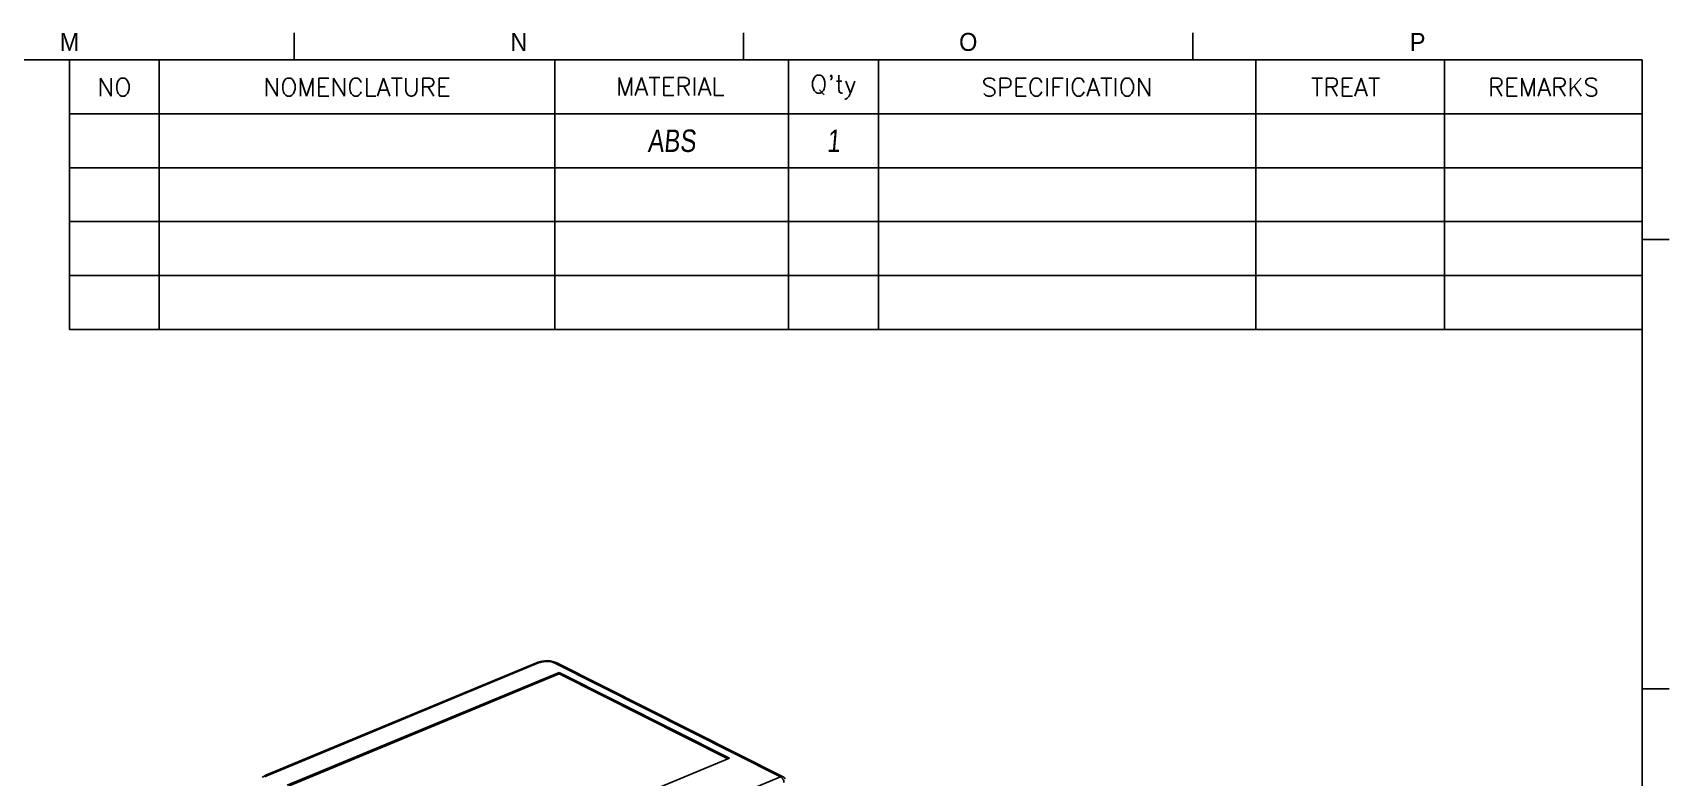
# Model space of a CAD drawing. Header units: millimetres. Extents: x -1493 to -686, y 1310 to 1867.
# Drawn here: x -868.1 to -686, y 1783.5 to 1866.4 of the extents above; entities that cross this region are included whole.
import ezdxf
from ezdxf.enums import TextEntityAlignment as Align

# ---------------------------------------------------------------- set-up
doc = ezdxf.new("R2010")
doc.units = ezdxf.units.MM
doc.layers.get('0').update_dxf_attribs({"linetype": 'CONTINUOUS'})
doc.styles.add('a', font='GOTHIC.TTF')
doc.styles.add('SIM', font='simplex')
doc.styles.get("Standard").update_dxf_attribs({"font": '', "width": 0.8, "height": 2})
doc.styles.get('Standard').set_extended_font_data('Gulim')

msp = doc.modelspace()

# ---------------------------------------------------------------- linework, layer by layer
for p, q in [((-839.03, 1863.38), (-839.03, 1866.38)), ((-789.03, 1863.38), (-789.03, 1866.38)), ((-739.03, 1863.38), (-739.03, 1866.38)), ((-689.03, 1863.38), (-1489.03, 1863.38)), ((-864.03, 1833.38), (-864.03, 1863.38)), ((-854.03, 1863.38), (-854.03, 1833.38)), ((-810.03, 1863.38), (-810.03, 1833.38)), ((-784.03, 1833.38), (-784.03, 1863.38)), ((-774.03, 1863.38), (-774.03, 1833.38)), ((-732.03, 1833.38), (-732.03, 1863.38)), ((-711.03, 1833.38), (-711.03, 1863.38)), ((-689.03, 1313.38), (-689.03, 1863.38)), ((-864.03, 1857.38), (-689.03, 1857.38)), ((-864.03, 1851.38), (-689.03, 1851.38)), ((-864.03, 1845.38), (-689.03, 1845.38)), ((-686.03, 1843.38), (-689.03, 1843.38)), ((-864.03, 1839.38), (-689.03, 1839.38)), ((-864.03, 1833.38), (-689.03, 1833.38)), ((-686.03, 1793.38), (-689.03, 1793.38))]:
    msp.add_line(p, q)
at = {"color": 7, "linetype": 'Continuous'}
for p, q in [((-812.06, 1796.27), (-842.1, 1783.79)), ((-811.84, 1796.25), (-841.88, 1783.77)), ((-811.91, 1796.33), (-812.06, 1796.27)), ((-811.76, 1796.37), (-811.91, 1796.33)), ((-811.61, 1796.41), (-811.76, 1796.37)), ((-811.46, 1796.44), (-811.61, 1796.41)), ((-811.31, 1796.46), (-811.46, 1796.44)), ((-811.15, 1796.48), (-811.31, 1796.46)), ((-811, 1796.48), (-811.15, 1796.48)), ((-810.85, 1796.49), (-811, 1796.48)), ((-810.7, 1796.48), (-810.85, 1796.49)), ((-810.55, 1796.47), (-810.7, 1796.48)), ((-810.41, 1796.45), (-810.55, 1796.47)), ((-810.28, 1796.42), (-810.41, 1796.45)), ((-810.14, 1796.39), (-810.28, 1796.42)), ((-810.02, 1796.35), (-810.14, 1796.39)), ((-784.91, 1783.57), (-810.1, 1796.26)), ((-809.9, 1796.3), (-810.02, 1796.35)), ((-809.82, 1796.26), (-809.9, 1796.3)), ((-784.63, 1783.58), (-809.82, 1796.26)), ((-809.55, 1795.2), (-839.81, 1782.63)), ((-809.55, 1795.05), (-839.65, 1782.55)), ((-809.55, 1795.2), (-809.55, 1795.05)), ((-790.6, 1785.65), (-809.55, 1795.2)), ((-790.76, 1785.59), (-809.55, 1795.05)), ((-820.86, 1773.08), (-790.6, 1785.65)), ((-842.47, 1783.59), (-842.57, 1783.52)), ((-842.36, 1783.66), (-842.47, 1783.59)), ((-842.24, 1783.73), (-842.36, 1783.66)), ((-842.1, 1783.79), (-842.24, 1783.73)), ((-842.1, 1783.79), (-842.1, 1783.79)), ((-816.88, 1770.29), (-784.91, 1783.57))]:
    msp.add_line(p, q, dxfattribs=at)
for centre, radius, start, end in [((-809.94, 1796.02), 0.274, 63.2588, 65.7029), ((-784.9, 1783.04), 0.6, 29.9525, 63.2211)]:
    msp.add_arc(centre, radius, start, end, dxfattribs=at)
for points, knots in [([(-811.84, 1796.25), (-811.88, 1796.27), (-811.95, 1796.29), (-812.03, 1796.28), (-812.06, 1796.27)], [0, 0, 0, 0, 0.533291, 1, 1, 1, 1]), ([(-810.1, 1796.26), (-810.22, 1796.32), (-810.51, 1796.4), (-810.96, 1796.43), (-811.42, 1796.39), (-811.71, 1796.3), (-811.84, 1796.25)], [0, 0, 0, 0, 0.22807, 0.493008, 0.759527, 1, 1, 1, 1]), ([(-810.1, 1796.26), (-810.06, 1796.28), (-809.97, 1796.3), (-809.87, 1796.29), (-809.83, 1796.27)], [0, 0, 0, 0, 0.525527, 1, 1, 1, 1]), ([(-841.88, 1783.77), (-841.92, 1783.76), (-842.06, 1783.69), (-842.19, 1783.61), (-842.26, 1783.52)], [0, 0, 0, 0, 0.285023, 1, 1, 1, 1]), ([(-841.88, 1783.77), (-841.91, 1783.79), (-841.99, 1783.82), (-842.06, 1783.81), (-842.1, 1783.79)], [0, 0, 0, 0, 0.533276, 1, 1, 1, 1]), ([(-784.91, 1783.57), (-784.86, 1783.59), (-784.77, 1783.62), (-784.67, 1783.6), (-784.63, 1783.58)], [0, 0, 0, 0, 0.525955, 1, 1, 1, 1]), ([(-784.51, 1782.93), (-784.53, 1783.07), (-784.62, 1783.32), (-784.8, 1783.52), (-784.91, 1783.57)], [0, 0, 0, 0, 0.532008, 1, 1, 1, 1])]:
    msp.add_open_spline(points, degree=3, knots=knots, dxfattribs=at)

# ---------------------------------------------------------------- texts
for s, p in [('M', (-864.03, 1865.38)), ('N', (-814.03, 1865.38)), ('O', (-764.03, 1865.38)), ('P', (-714.03, 1865.38))]:
    msp.add_text(s, height=2).set_placement(p, align=Align.MIDDLE)
at = {"style": 'SIM'}
for s, p in [('NO', (-859.03, 1860.35)), ('NOMENCLATURE', (-832.03, 1860.35)), ("Q'ty", (-779.03, 1860.35)), ('SPECIFICATION', (-753.03, 1860.35)), ('TREAT', (-722.03, 1860.35)), ('REMARKS', (-700.03, 1860.35))]:
    msp.add_text(s, height=2, dxfattribs=at).set_placement(p, align=Align.MIDDLE)
msp.add_text('MATERIAL', height=2, dxfattribs=at).set_placement((-797.18, 1859.41), align=Align.CENTER)
at = {"style": 'a', "oblique": 5, "width": 0.8}
for s, p in [('ABS', (-797.03, 1854.38)), ('1', (-779.03, 1854.38))]:
    msp.add_text(s, height=2.5, dxfattribs=at).set_placement(p, align=Align.MIDDLE_CENTER)

doc.saveas('drawing.dxf')
